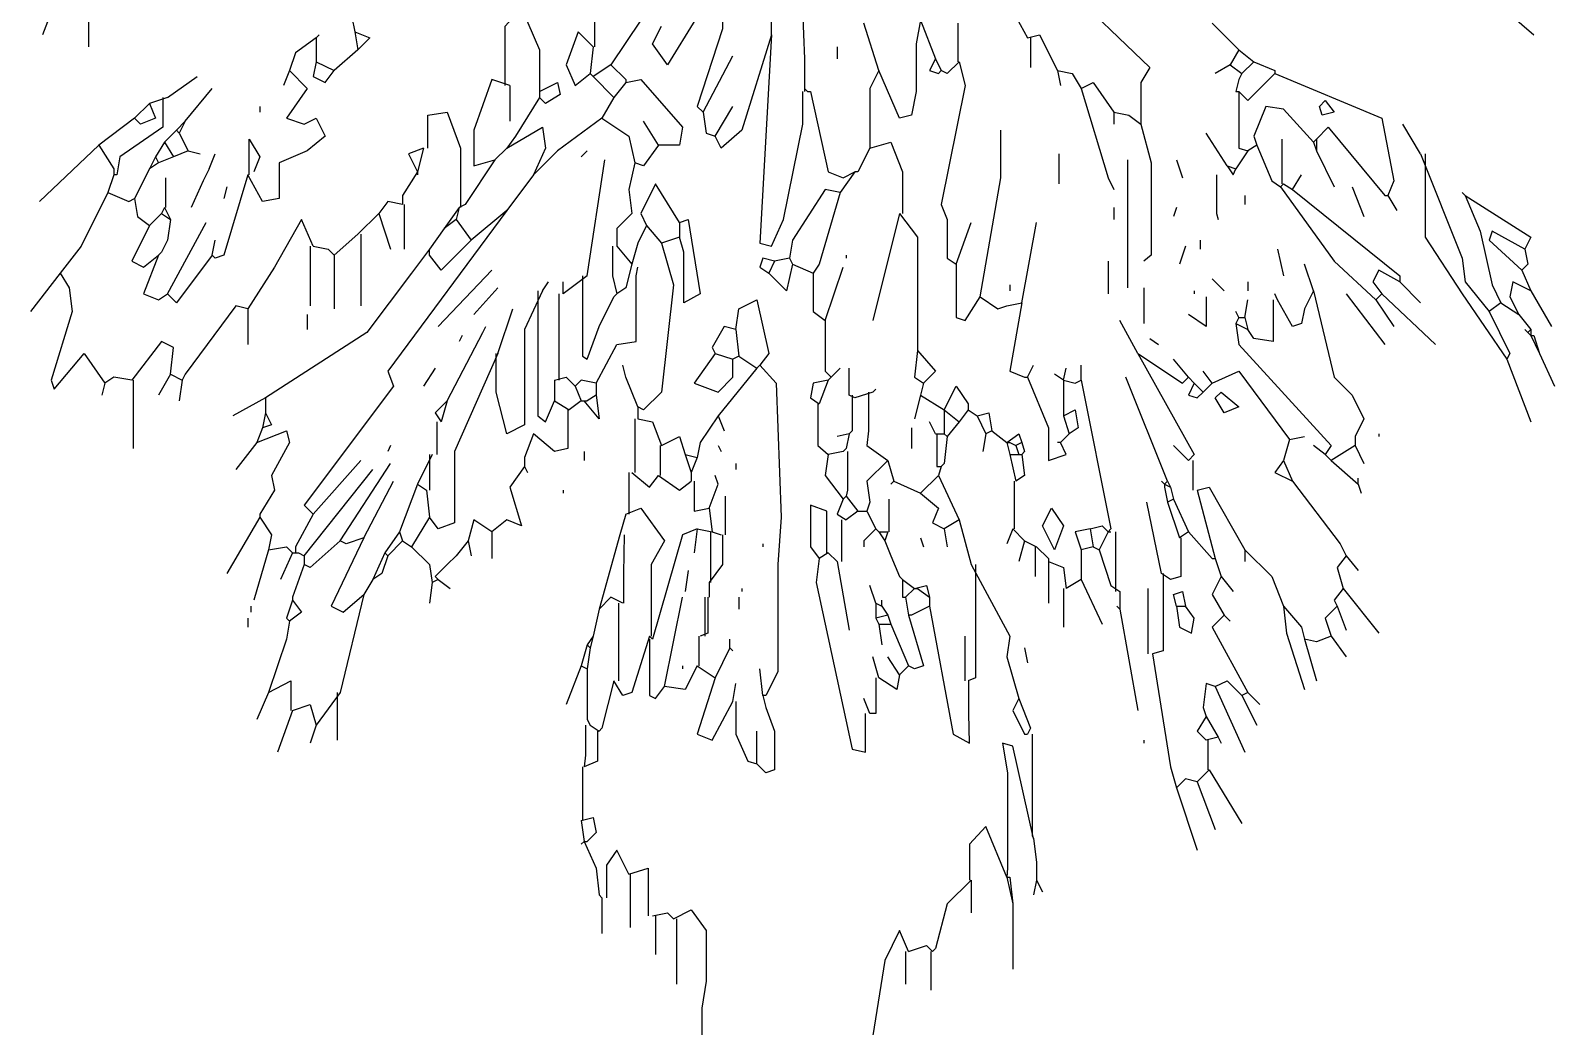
# Model space of a CAD drawing. Header units: millimetres. Extents: x 246 to 337, y 77 to 281.
# Drawn here: x 249.5 to 334.8, y 165.8 to 221.5 of the extents above; entities that cross this region are included whole.
import ezdxf

# ---------------------------------------------------------------- set-up
doc = ezdxf.new("R2010")
doc.units = ezdxf.units.MM

msp = doc.modelspace()

# ---------------------------------------------------------------- linework, layer by layer
at = {"linetype": 'Continuous'}
for points in [[(251.826, 225.626), (250.159, 221.294)], [(252.742, 224.46), (252.742, 220.627)], [(281.993, 225.127), (281.076, 223.793), (281.076, 220.627)], [(288.325, 224.793), (285.159, 219.626), (284.326, 220.793), (284.826, 221.793)], [(288.243, 224.793), (288.243, 221.626), (286.826, 217.293), (287.159, 216.96)], [(290.993, 221.294), (290.993, 224.793)], [(308.326, 225.127), (307.159, 224.96), (307.326, 224.126), (312.159, 219.46), (311.659, 218.627), (311.659, 216.293)], [(292.659, 224.126), (292.825, 219.96), (292.825, 218.126)], [(276.076, 218.46), (276.076, 221.793), (276.993, 222.794), (277.992, 220.459), (277.992, 218.126)], [(267.493, 222.293), (267.659, 221.46)], [(283.659, 222.127), (281.993, 219.626)], [(296.992, 219.293), (296.159, 221.959)], [(299.326, 222.127), (299.075, 220.793), (299.075, 218.126), (298.826, 216.792), (298.159, 216.626), (296.992, 219.293)], [(299.326, 222.127), (300.159, 219.96)], [(301.41, 221.959), (301.41, 219.794)], [(303.16, 222.293), (304.492, 222.626), (305.325, 221.126)], [(315.66, 221.959), (317.16, 220.459)], [(332.326, 222.46), (333.659, 221.294)], [(265.492, 221.126), (264.326, 220.293), (263.992, 219.293)], [(265.492, 221.126), (265.66, 221.294)], [(265.492, 221.126), (265.492, 219.794)], [(267.659, 221.46), (268.492, 221.126), (267.825, 220.459)], [(267.659, 221.46), (267.825, 220.459)], [(280.992, 220.627), (280.159, 221.46), (279.492, 219.626), (279.993, 218.46), (280.826, 219.127)], [(290.993, 221.294), (289.326, 215.959), (288.159, 214.96), (287.826, 215.627)], [(290.993, 221.294), (290.326, 209.627), (290.993, 209.459), (291.659, 210.961), (292.743, 216.293), (292.743, 218.126)], [(305.325, 221.126), (305.992, 221.294), (306.993, 219.293)], [(305.493, 221.126), (305.493, 219.46)], [(267.825, 220.459), (266.493, 219.293)], [(280.992, 220.627), (280.826, 219.127)], [(294.659, 220.627), (294.659, 219.96)], [(317.16, 220.459), (316.659, 219.626)], [(317.16, 220.459), (317.993, 219.794)], [(265.492, 219.794), (265.326, 218.959), (265.993, 218.627), (266.493, 219.293)], [(265.492, 219.794), (266.493, 219.293)], [(281.993, 219.626), (280.992, 218.959)], [(281.993, 219.626), (282.826, 218.793), (282.826, 218.627)], [(287.159, 216.96), (288.826, 220.126)], [(300.159, 219.96), (299.826, 219.293), (300.326, 219.127), (300.493, 219.293)], [(300.159, 219.96), (300.493, 219.293)], [(301.492, 219.794), (301.826, 218.46), (300.493, 211.794), (300.825, 210.961), (300.825, 208.794), (301.326, 208.46)], [(301.492, 219.794), (300.825, 219.127), (300.493, 219.293)], [(316.659, 219.626), (315.826, 219.127)], [(316.659, 219.626), (317.326, 219.127)], [(317.993, 219.794), (317.326, 219.127)], [(317.993, 219.794), (319.159, 219.293), (319.159, 219.127)], [(257.159, 217.793), (258.826, 218.959)], [(263.992, 219.293), (264.993, 218.294), (263.826, 216.626), (264.825, 216.293), (265.492, 216.626), (265.993, 215.627), (264.993, 214.794), (263.409, 214.127), (263.409, 212.126), (262.492, 211.96), (261.659, 213.46)], [(263.992, 219.293), (263.659, 218.46)], [(276.326, 218.46), (275.326, 218.793), (274.326, 215.959), (274.326, 213.96), (275.493, 214.293)], [(276.326, 218.46), (276.326, 216.46)], [(277.992, 218.126), (278.993, 218.627), (279.159, 217.96), (278.326, 217.459), (277.992, 217.793)], [(280.826, 219.127), (280.992, 218.959)], [(280.992, 218.959), (282.159, 217.793)], [(282.826, 218.627), (282.159, 217.793)], [(282.826, 218.627), (283.659, 218.793), (285.992, 216.127), (285.826, 215.126), (284.659, 215.126)], [(296.992, 219.293), (296.492, 218.294), (296.492, 214.96)], [(306.993, 219.293), (307.826, 219.127), (308.326, 218.294)], [(306.993, 219.293), (307.159, 218.46)], [(308.326, 218.294), (308.992, 218.627), (310.159, 216.96)], [(317.16, 218.793), (316.992, 218.126)], [(317.16, 218.793), (316.992, 218.126)], [(319.159, 219.127), (317.659, 217.627), (317.16, 218.126)], [(317.326, 219.127), (317.16, 218.793)], [(319.159, 219.127), (325.159, 216.626), (325.825, 213.126), (325.493, 212.293)], [(256.909, 217.793), (256.909, 216.127), (254.492, 214.459), (254.326, 213.46), (254.159, 213.46)], [(257.159, 217.793), (256.16, 217.459)], [(258.159, 216.46), (259.659, 218.294)], [(277.992, 217.793), (276.659, 215.627), (276.159, 214.96)], [(277.992, 218.126), (277.992, 217.793)], [(282.159, 217.793), (281.493, 216.626)], [(292.993, 218.126), (292.825, 218.294)], [(292.993, 218.126), (293.159, 218.126)], [(293.159, 218.126), (294.159, 213.626), (294.992, 213.294), (295.659, 213.626)], [(308.326, 218.294), (309.826, 213.294), (310.159, 212.627)], [(316.992, 218.126), (317.16, 218.126)], [(317.16, 218.126), (317.16, 214.96), (317.659, 214.794)], [(321.992, 217.627), (322.493, 216.96), (321.826, 216.792), (321.66, 217.293), (321.992, 217.627)], [(256.16, 217.459), (255.325, 216.626)], [(256.16, 217.459), (256.493, 216.626), (255.659, 216.293), (255.325, 216.626)], [(262.326, 217.293), (262.326, 216.96)], [(271.742, 214.96), (271.742, 216.792), (272.826, 216.96), (273.576, 214.96), (273.576, 211.626)], [(287.159, 216.96), (287.326, 215.793), (287.826, 215.627)], [(287.826, 215.627), (288.826, 217.293)], [(310.159, 216.96), (310.159, 216.293)], [(310.159, 216.96), (310.992, 216.792), (311.659, 216.293)], [(321.326, 215.292), (319.659, 217.127), (318.66, 217.293), (317.993, 215.627), (318.159, 215.126)], [(255.325, 216.626), (253.326, 215.126)], [(257.66, 215.959), (256.993, 215.292)], [(258.159, 216.46), (257.66, 215.959)], [(257.66, 215.959), (257.826, 215.793)], [(258.159, 216.46), (257.826, 215.793)], [(276.159, 214.96), (278.16, 216.127), (278.326, 214.96), (277.659, 213.46)], [(281.493, 216.626), (278.993, 214.794), (277.659, 213.46)], [(281.493, 216.626), (282.993, 215.627), (283.326, 214.127)], [(284.659, 215.126), (283.826, 216.46)], [(302.659, 206.627), (303.825, 213.294), (303.825, 215.959)], [(311.659, 216.293), (312.242, 214.127), (312.242, 208.96), (311.826, 208.626)], [(321.492, 215.46), (322.159, 216.127), (325.326, 212.293), (325.493, 212.293)], [(327.325, 214.626), (326.326, 216.293)], [(253.326, 215.126), (249.992, 211.96)], [(253.326, 215.126), (254.159, 213.793), (254.159, 213.46)], [(256.993, 215.292), (256.493, 214.459)], [(256.993, 215.292), (257.492, 214.459)], [(257.826, 215.793), (258.326, 214.794)], [(261.743, 213.46), (261.743, 215.46), (262.326, 214.459), (261.993, 213.626)], [(284.659, 215.126), (283.826, 213.96), (283.326, 214.127)], [(296.492, 214.96), (297.659, 215.292), (298.326, 213.626), (298.326, 211.293)], [(316.493, 213.96), (315.326, 215.793)], [(318.159, 215.126), (317.659, 214.794)], [(318.159, 215.126), (318.993, 213.126), (319.493, 212.793)], [(319.575, 212.959), (319.575, 215.46)], [(321.492, 215.46), (321.326, 215.292)], [(321.326, 215.292), (321.492, 214.794)], [(321.492, 215.46), (321.492, 214.794)], [(256.493, 214.459), (256.16, 213.793)], [(256.493, 214.459), (256.659, 214.127)], [(257.492, 214.459), (256.659, 214.127)], [(258.326, 214.794), (257.492, 214.459)], [(258.326, 214.794), (258.992, 214.626)], [(259.492, 213.793), (259.826, 214.626)], [(271.492, 214.96), (270.659, 214.626), (271.159, 213.626)], [(271.492, 214.96), (271.159, 213.626)], [(275.493, 214.293), (273.826, 211.794), (273.492, 211.626)], [(276.159, 214.96), (275.493, 214.293)], [(280.659, 214.794), (280.325, 214.459)], [(280.659, 207.793), (281.659, 214.293)], [(296.492, 214.96), (295.826, 213.626), (295.659, 213.626)], [(307.075, 214.626), (307.075, 212.959)], [(310.91, 214.293), (310.91, 207.126)], [(313.659, 214.293), (313.992, 213.294)], [(317.659, 214.794), (316.992, 213.793)], [(321.492, 214.794), (322.493, 212.793)], [(327.325, 214.626), (329.66, 208.794), (329.826, 207.46), (331.16, 205.794)], [(327.576, 214.626), (327.576, 209.96), (329.66, 206.793), (332.159, 203.127)], [(254.159, 213.46), (253.825, 212.46)], [(256.16, 213.793), (255.325, 212.126)], [(256.659, 214.127), (256.16, 213.793)], [(259.492, 213.793), (259.16, 213.126)], [(259.492, 213.793), (259.16, 213.126)], [(261.659, 213.46), (260.326, 208.96), (259.826, 208.794), (259.659, 208.96)], [(271.159, 213.626), (270.326, 212.293), (270.326, 211.794)], [(271.159, 213.626), (271.159, 213.46)], [(277.659, 213.46), (276.159, 211.459)], [(283.326, 214.127), (282.993, 212.627), (283.159, 211.293), (282.326, 210.46), (282.326, 209.459)], [(295.659, 213.626), (294.826, 212.46)], [(315.909, 213.46), (315.909, 211.293), (315.993, 210.961)], [(316.493, 213.96), (316.992, 213.793)], [(316.493, 213.96), (316.826, 213.46), (316.992, 213.793)], [(320.16, 212.627), (320.659, 213.46)], [(257.075, 211.626), (257.075, 213.294)], [(259.16, 213.126), (258.493, 211.626)], [(260.493, 212.793), (260.326, 212.126)], [(285.826, 210.793), (284.492, 212.959), (283.659, 211.293), (283.992, 210.626)], [(294.826, 212.46), (293.993, 212.627), (292.16, 209.793), (291.992, 208.794)], [(319.659, 212.959), (319.493, 212.793)], [(319.493, 212.793), (322.493, 208.626), (324.826, 206.459)], [(319.659, 212.959), (320.16, 212.627)], [(320.16, 212.627), (326.159, 207.793), (326.159, 207.46)], [(323.492, 212.793), (324.159, 211.127)], [(253.825, 212.46), (252.325, 209.459), (251.159, 207.959)], [(253.825, 212.46), (254.993, 211.96), (255.325, 212.126)], [(255.325, 212.126), (255.493, 211.127), (256.16, 210.626)], [(270.326, 211.794), (269.493, 211.96), (268.993, 211.293)], [(270.409, 211.794), (270.409, 209.293)], [(294.826, 212.46), (293.66, 208.46), (293.326, 207.959)], [(317.493, 212.293), (317.493, 211.794)], [(325.493, 212.293), (325.993, 211.459)], [(329.826, 212.293), (329.66, 212.46)], [(329.826, 212.293), (333.493, 209.96), (333.159, 209.293)], [(329.826, 212.293), (330.659, 210.294), (331.326, 207.294), (331.825, 206.293)], [(256.825, 211.293), (256.16, 210.626)], [(256.993, 211.626), (256.825, 211.293)], [(256.825, 211.293), (257.326, 210.961)], [(256.993, 211.626), (257.326, 210.961)], [(257.326, 210.961), (257.159, 209.793)], [(257.159, 206.793), (259.326, 210.793)], [(265.326, 209.459), (264.659, 210.961), (263.159, 208.293), (261.659, 205.96)], [(276.159, 211.459), (269.493, 202.46), (269.826, 201.627), (264.825, 194.96), (265.326, 194.46)], [(268.993, 211.293), (267.825, 210.126)], [(268.993, 211.293), (269.659, 209.293)], [(273.492, 211.626), (272.659, 210.46)], [(273.326, 210.961), (272.659, 210.46)], [(273.492, 211.626), (273.326, 210.961)], [(273.326, 210.961), (274.159, 209.793)], [(276.159, 211.459), (274.159, 209.793)], [(285.826, 210.793), (286.326, 210.961), (286.993, 206.793), (286.076, 206.293), (286.076, 209.126), (285.826, 209.96)], [(285.826, 210.793), (285.826, 209.96)], [(298.159, 211.293), (296.66, 205.293)], [(298.159, 211.293), (299.159, 209.96), (299.159, 203.627)], [(301.326, 208.46), (302.159, 210.793)], [(304.993, 206.293), (305.826, 210.793)], [(310.159, 211.626), (310.159, 210.961)], [(313.659, 211.626), (313.493, 211.127)], [(256.16, 210.626), (255.159, 208.626), (255.826, 208.293), (256.659, 208.96)], [(267.825, 210.126), (266.493, 208.96)], [(267.993, 210.126), (267.993, 206.127)], [(272.659, 210.46), (271.826, 209.293)], [(283.992, 210.626), (283.493, 209.627), (283.159, 208.46)], [(283.992, 210.626), (284.826, 209.627)], [(285.826, 209.96), (284.826, 209.627)], [(333.159, 209.293), (331.326, 210.294), (331.16, 209.793), (332.993, 208.127)], [(256.825, 209.126), (256.659, 208.96)], [(257.159, 209.793), (256.825, 209.126)], [(257.159, 209.793), (256.825, 209.126)], [(259.659, 208.96), (259.826, 209.793)], [(271.826, 209.293), (270.826, 207.959), (268.326, 204.627), (262.659, 200.96)], [(265.159, 209.459), (265.159, 206.127)], [(265.326, 209.459), (266.159, 209.293), (266.493, 208.96)], [(274.159, 209.793), (272.493, 208.127), (271.826, 208.96), (271.826, 209.293)], [(282.075, 209.459), (282.075, 207.793), (282.326, 206.793)], [(282.326, 209.459), (283.159, 208.46)], [(284.826, 209.627), (285.493, 207.294), (284.826, 201.293), (283.826, 200.293), (283.493, 200.459)], [(314.159, 209.459), (313.826, 208.46)], [(314.993, 209.793), (314.993, 209.293)], [(319.325, 209.293), (319.659, 207.793)], [(333.159, 209.293), (333.326, 208.46), (332.993, 208.127)], [(256.659, 208.96), (255.826, 206.793), (256.659, 206.459), (257.159, 206.793)], [(259.659, 208.96), (257.66, 206.293), (257.159, 206.793)], [(266.493, 208.96), (266.493, 205.96)], [(281.16, 201.793), (282.326, 203.96), (283.409, 204.126), (283.409, 207.793), (283.493, 208.293)], [(283.159, 208.46), (282.826, 207.126), (282.326, 206.793)], [(291.159, 208.626), (290.492, 208.794), (290.326, 208.293), (290.826, 207.959)], [(291.159, 208.626), (290.826, 207.959)], [(292.16, 208.46), (291.826, 206.96), (290.826, 207.959)], [(291.992, 208.794), (291.159, 208.626)], [(291.992, 208.794), (292.16, 208.46)], [(292.16, 208.46), (293.326, 207.959)], [(293.993, 205.293), (294.992, 208.293)], [(295.16, 208.96), (295.16, 208.794)], [(301.326, 208.46), (301.326, 205.46), (301.826, 205.293), (302.659, 206.627)], [(309.826, 208.626), (309.826, 206.793)], [(321.326, 206.96), (320.826, 208.46)], [(251.159, 207.959), (249.493, 205.794)], [(251.159, 207.959), (251.659, 207.126), (251.826, 205.794), (250.659, 201.959), (250.825, 201.46), (252.493, 203.459), (253.659, 201.793)], [(275.326, 208.127), (272.326, 204.959)], [(278.16, 206.96), (278.493, 207.46)], [(280.659, 207.793), (279.326, 206.793)], [(279.326, 206.793), (279.326, 207.46)], [(280.409, 207.793), (280.409, 203.293), (280.659, 203.127), (281.326, 204.959), (282.159, 206.627), (282.326, 206.793)], [(293.326, 207.959), (293.326, 205.794), (293.993, 205.293)], [(315.66, 207.626), (316.325, 206.96)], [(317.659, 207.46), (317.659, 206.96)], [(326.159, 207.46), (324.992, 208.127), (324.659, 207.46), (325.159, 206.793)], [(326.159, 207.46), (327.325, 206.293)], [(333.493, 206.96), (332.492, 207.46), (332.326, 206.627), (332.826, 205.626)], [(332.993, 208.127), (333.493, 206.96)], [(275.659, 207.126), (274.326, 205.626)], [(278.16, 206.96), (277.159, 204.793), (277.159, 199.46), (276.159, 198.959), (275.575, 201.293), (275.575, 203.459)], [(277.91, 206.96), (277.91, 199.96), (278.326, 199.626), (278.825, 200.794)], [(279.076, 206.793), (279.076, 201.959)], [(302.659, 206.627), (303.659, 205.96), (304.159, 206.127), (304.993, 206.293)], [(304.326, 207.294), (304.326, 206.96)], [(311.826, 207.126), (311.826, 205.127)], [(315.326, 206.627), (315.326, 204.959), (314.326, 205.626)], [(314.659, 206.96), (314.659, 206.793)], [(319.325, 206.459), (319.159, 206.793)], [(321.326, 206.96), (320.826, 205.96), (320.659, 205.127), (320.16, 204.959), (319.325, 206.459)], [(321.326, 206.96), (322.493, 202.126), (323.492, 201.126), (324.159, 199.793), (323.659, 198.793), (323.659, 198.293)], [(323.159, 206.793), (325.326, 203.96)], [(325.159, 206.793), (324.826, 206.459)], [(325.159, 206.793), (328.16, 203.96)], [(333.493, 206.96), (334.659, 204.959)], [(261.659, 205.96), (260.992, 206.127), (258.159, 202.294), (257.993, 201.959)], [(261.659, 205.96), (261.659, 203.96)], [(275.659, 203.459), (276.492, 205.96)], [(288.992, 204.793), (289.159, 205.96), (290.159, 206.459), (290.826, 203.459), (290.326, 202.792)], [(304.993, 206.293), (304.326, 202.46), (305.159, 202.126), (305.325, 202.126)], [(317.16, 205.46), (316.992, 205.794)], [(317.493, 205.46), (317.659, 206.459)], [(319.076, 206.459), (319.076, 204.126), (317.993, 204.292), (317.659, 204.793)], [(324.826, 206.459), (325.825, 204.959)], [(331.825, 206.293), (331.16, 205.794)], [(331.16, 205.794), (332.326, 203.459), (332.159, 203.127)], [(331.825, 206.293), (332.826, 205.626)], [(264.993, 205.626), (264.993, 204.793)], [(272.826, 200.794), (274.826, 204.627), (274.992, 204.959)], [(288.992, 204.793), (288.325, 204.959), (287.659, 203.793), (287.826, 203.459)], [(293.993, 205.293), (293.993, 202.46), (294.325, 202.126)], [(311.493, 203.459), (310.493, 205.293)], [(317.16, 205.46), (316.992, 205.127)], [(316.992, 205.127), (317.16, 203.96), (322.326, 198.293), (321.992, 197.794)], [(316.992, 205.127), (317.659, 204.793)], [(317.16, 205.46), (317.493, 205.46)], [(317.493, 205.46), (317.659, 204.793)], [(332.826, 205.626), (333.493, 204.793)], [(257.326, 202.294), (257.492, 203.793), (256.825, 204.126), (255.159, 201.959)], [(273.659, 204.46), (273.492, 204.126)], [(288.992, 204.793), (289.159, 203.293)], [(312.159, 204.292), (312.659, 203.96)], [(333.326, 204.627), (333.159, 204.793)], [(333.493, 204.793), (333.326, 204.627)], [(333.326, 204.627), (333.493, 204.46)], [(333.493, 204.793), (333.493, 204.46)], [(333.493, 204.46), (333.992, 203.459)], [(333.493, 204.46), (333.659, 204.46)], [(333.659, 204.46), (333.992, 203.459)], [(275.659, 203.459), (273.242, 197.96), (273.242, 193.959), (272.326, 193.627), (271.826, 194.293)], [(287.826, 203.459), (286.659, 201.793), (287.993, 201.293), (288.826, 202.126), (288.826, 203.127)], [(287.826, 203.459), (288.826, 203.127)], [(289.159, 203.293), (288.826, 203.127)], [(289.159, 203.293), (290.159, 202.626)], [(299.159, 203.627), (298.993, 202.126), (299.493, 201.793)], [(299.159, 203.627), (300.159, 202.46), (299.493, 201.793)], [(311.493, 203.459), (313.992, 201.793), (314.326, 202.126)], [(311.493, 203.459), (314.659, 197.794), (314.326, 197.46)], [(314.326, 202.126), (313.493, 203.127)], [(332.159, 203.127), (333.493, 199.626)], [(333.992, 203.459), (334.826, 201.627)], [(257.326, 202.294), (256.659, 201.126)], [(257.326, 202.294), (257.993, 201.959)], [(272.159, 202.626), (271.492, 201.627)], [(283.493, 200.459), (282.826, 202.126), (282.66, 202.792)], [(290.159, 202.626), (287.993, 199.96)], [(290.326, 202.792), (290.159, 202.626)], [(290.326, 202.792), (291.243, 201.793), (291.534, 194.293), (291.347, 191.626), (291.347, 185.626), (290.66, 184.293), (290.492, 184.293)], [(294.325, 202.126), (294.826, 202.626)], [(295.326, 201.126), (295.326, 202.626)], [(305.325, 202.126), (305.659, 202.792)], [(307.326, 201.959), (306.825, 202.294)], [(307.326, 201.959), (307.492, 202.626)], [(308.326, 201.959), (308.326, 202.792)], [(315.66, 201.793), (315.159, 202.46)], [(315.66, 201.793), (317.16, 202.46), (319.992, 198.627)], [(253.659, 201.793), (253.493, 201.126)], [(255.159, 201.959), (254.159, 202.126), (253.659, 201.793)], [(255.243, 201.959), (255.243, 198.126)], [(257.993, 201.959), (257.826, 200.794)], [(278.825, 201.959), (279.492, 202.126), (279.993, 201.627)], [(278.825, 201.959), (278.825, 200.794)], [(281.16, 201.793), (280.325, 201.959), (279.993, 201.627)], [(279.993, 201.627), (280.325, 200.794)], [(281.16, 201.793), (281.16, 201.126)], [(294.159, 201.959), (293.326, 201.793), (293.159, 200.96), (293.66, 200.626)], [(294.159, 201.959), (293.66, 200.626)], [(294.325, 202.126), (294.159, 201.959)], [(296.66, 201.293), (296.826, 201.46)], [(299.493, 201.793), (299.326, 201.126)], [(300.659, 200.293), (301.326, 201.627), (301.993, 200.626), (301.993, 200.293)], [(305.325, 202.126), (306.493, 199.294), (306.493, 197.46), (307.492, 197.794), (307.159, 198.461)], [(307.326, 201.959), (307.993, 201.793), (308.326, 201.959)], [(307.326, 201.959), (307.326, 199.96)], [(308.326, 201.959), (309.993, 193.627), (309.826, 193.46)], [(313.159, 196.294), (310.826, 202.126)], [(314.326, 202.126), (314.659, 201.793)], [(314.659, 201.793), (314.326, 201.126), (314.825, 200.96), (315.159, 201.293)], [(314.659, 201.793), (315.159, 201.293)], [(315.66, 201.793), (315.159, 201.293)], [(262.659, 200.96), (260.826, 199.96)], [(262.659, 200.96), (262.659, 200.127)], [(272.826, 200.794), (272.159, 200.127), (272.493, 199.626)], [(272.826, 200.794), (272.493, 199.626)], [(278.825, 200.794), (279.66, 200.293)], [(280.325, 200.794), (279.66, 200.293)], [(280.325, 200.794), (280.493, 200.794)], [(281.16, 201.126), (281.326, 199.793), (280.493, 200.794)], [(280.493, 200.794), (280.659, 200.794)], [(281.16, 201.126), (280.659, 200.794)], [(293.576, 200.626), (293.576, 198.293), (294.159, 197.794)], [(296.66, 201.293), (295.659, 200.96), (295.326, 201.126)], [(295.493, 201.126), (295.493, 199.126), (295.326, 198.959)], [(296.409, 201.293), (296.409, 199.126), (296.326, 198.293), (297.493, 197.46)], [(299.326, 201.126), (298.993, 199.793)], [(299.326, 201.126), (300.659, 200.293)], [(316.159, 201.293), (317.16, 200.459), (316.325, 200.127), (315.826, 200.96), (316.159, 201.293)], [(262.659, 200.127), (262.492, 199.294)], [(262.659, 200.127), (262.993, 199.46), (262.492, 199.294)], [(279.576, 200.293), (279.576, 198.126), (278.825, 197.96), (277.659, 198.959), (277.159, 197.626), (277.159, 197.127)], [(283.326, 199.793), (283.326, 196.793)], [(283.493, 200.459), (283.493, 199.793)], [(283.493, 199.793), (284.326, 199.626), (284.826, 198.293)], [(287.993, 199.96), (286.993, 198.461), (286.826, 197.626)], [(287.993, 199.96), (288.325, 199.126)], [(300.659, 200.293), (300.659, 200.127)], [(300.659, 200.293), (301.492, 199.626)], [(300.659, 200.127), (300.659, 198.959)], [(301.993, 200.293), (301.492, 199.626)], [(301.993, 200.293), (302.493, 199.96)], [(302.493, 199.96), (303.16, 200.127), (303.326, 199.126)], [(302.493, 199.96), (302.992, 198.959)], [(307.326, 199.96), (307.993, 200.293), (308.159, 199.294), (307.66, 198.959)], [(307.326, 199.96), (307.66, 198.959)], [(262.492, 199.294), (262.159, 198.461)], [(262.159, 198.461), (263.826, 199.126), (263.992, 198.461), (262.993, 196.626), (263.159, 195.793), (262.326, 194.46), (262.326, 194.293)], [(272.243, 199.626), (272.243, 197.794)], [(295.326, 198.959), (294.659, 198.793)], [(295.326, 198.959), (295.16, 198.126), (294.992, 197.96)], [(298.826, 199.294), (298.826, 198.126)], [(300.159, 198.959), (299.826, 199.626)], [(300.159, 198.959), (300.659, 198.959)], [(300.243, 198.959), (300.243, 197.127), (300.493, 197.127)], [(300.659, 198.959), (300.825, 198.793)], [(301.492, 199.626), (300.825, 198.793)], [(302.992, 198.959), (302.826, 197.96)], [(303.326, 199.126), (302.992, 198.959)], [(303.326, 199.126), (304.159, 198.461)], [(304.159, 198.461), (304.826, 198.959), (304.993, 198.461)], [(307.66, 198.959), (307.159, 198.461)], [(324.992, 198.959), (324.992, 198.793)], [(262.159, 198.461), (260.992, 196.959)], [(269.659, 198.293), (269.493, 197.96)], [(284.743, 198.293), (284.743, 196.626)], [(284.826, 198.293), (285.826, 198.793), (286.159, 197.794)], [(287.993, 198.293), (288.159, 197.96)], [(300.825, 198.793), (300.659, 197.293), (300.493, 197.127)], [(304.159, 198.461), (304.326, 198.461)], [(304.159, 198.461), (304.326, 197.794)], [(304.326, 198.461), (304.66, 198.293)], [(304.993, 198.461), (304.66, 198.293)], [(304.66, 198.293), (304.826, 197.794)], [(304.993, 198.461), (305.159, 197.96), (304.993, 197.794)], [(307.159, 198.461), (306.993, 198.461)], [(314.326, 197.46), (313.493, 198.293)], [(319.992, 198.627), (319.659, 197.46)], [(319.992, 198.627), (320.826, 198.793)], [(321.992, 197.794), (321.326, 198.293)], [(323.659, 198.293), (322.326, 197.46)], [(323.659, 198.293), (324.159, 197.293)], [(265.326, 194.46), (267.993, 197.46)], [(266.826, 192.96), (269.659, 197.293)], [(271.992, 197.794), (271.159, 196.126)], [(271.826, 197.794), (271.826, 195.793)], [(277.159, 197.127), (276.326, 195.96), (276.993, 193.793), (276.159, 194.127), (275.326, 193.46)], [(277.159, 197.127), (277.325, 196.793)], [(280.493, 197.96), (280.493, 197.46)], [(286.159, 197.794), (286.493, 196.793)], [(286.159, 197.794), (286.826, 197.626)], [(286.826, 197.626), (286.493, 196.793)], [(288.992, 197.293), (288.992, 196.959)], [(294.159, 197.794), (293.993, 196.626), (294.992, 195.293)], [(294.992, 197.96), (294.159, 197.794)], [(295.242, 197.96), (295.242, 195.793), (295.16, 195.459)], [(297.493, 197.46), (296.326, 196.294), (296.492, 195.126), (296.326, 194.626)], [(297.493, 197.46), (297.826, 196.294)], [(300.493, 197.127), (300.326, 196.626)], [(304.326, 197.794), (304.66, 196.294)], [(304.326, 197.794), (304.826, 197.794)], [(304.993, 197.794), (305.159, 196.626), (304.66, 196.294)], [(304.826, 197.794), (304.993, 197.794)], [(314.576, 197.46), (314.576, 195.793)], [(319.659, 197.46), (319.159, 196.793), (320.16, 196.294)], [(319.659, 197.46), (320.16, 196.294)], [(321.992, 197.794), (322.326, 197.46)], [(322.326, 197.46), (323.826, 196.126)], [(264.825, 192.127), (268.66, 196.959)], [(268.159, 193.126), (269.826, 196.294)], [(282.993, 196.793), (282.993, 194.46)], [(283.159, 196.793), (284.16, 195.96), (284.659, 196.626)], [(284.659, 196.626), (285.826, 195.793), (286.493, 196.294)], [(286.493, 196.793), (286.493, 196.294)], [(286.659, 196.294), (286.659, 194.626), (287.492, 194.794)], [(287.492, 194.794), (287.993, 196.126), (287.826, 196.626)], [(297.826, 196.294), (297.659, 196.126)], [(297.826, 196.294), (299.326, 195.627)], [(300.326, 196.626), (299.326, 195.627)], [(300.326, 196.626), (301.492, 194.127)], [(304.576, 196.294), (304.576, 193.627)], [(312.993, 196.126), (312.826, 196.294)], [(313.159, 196.294), (312.993, 196.126)], [(313.159, 196.294), (313.325, 195.96)], [(320.16, 196.294), (322.826, 192.793), (323.159, 192.127)], [(323.826, 196.126), (323.826, 196.46)], [(271.159, 196.126), (270.16, 193.46)], [(271.159, 196.126), (271.66, 195.793)], [(271.66, 195.793), (271.826, 194.293)], [(279.326, 195.793), (279.326, 195.627)], [(288.409, 193.294), (288.409, 195.459)], [(295.16, 195.459), (294.992, 195.293)], [(295.16, 195.459), (295.826, 194.626)], [(299.326, 195.627), (300.326, 194.794), (299.992, 193.959), (300.659, 193.627)], [(312.993, 196.126), (312.993, 195.96)], [(312.993, 196.126), (313.325, 195.96)], [(312.993, 195.96), (313.159, 195.126)], [(313.325, 195.96), (313.493, 195.293)], [(314.825, 195.793), (315.492, 195.96), (317.493, 192.459)], [(314.825, 195.793), (315.826, 191.96)], [(323.826, 196.126), (323.993, 195.627)], [(282.826, 194.46), (283.659, 194.794), (284.993, 192.96), (284.242, 191.626), (284.242, 187.627)], [(287.492, 194.794), (287.659, 193.46)], [(294.076, 192.293), (294.076, 194.626), (293.159, 194.96), (293.159, 192.627), (293.66, 191.96)], [(294.992, 195.293), (294.659, 194.46), (295.16, 194.127)], [(295.826, 194.626), (295.16, 194.127)], [(295.826, 194.626), (296.326, 194.626)], [(296.326, 194.626), (296.826, 193.627)], [(297.575, 193.46), (297.575, 195.293)], [(306.659, 194.794), (307.326, 193.793), (306.825, 192.459), (306.16, 193.793), (306.659, 194.794)], [(312.826, 191.127), (311.993, 195.126)], [(313.493, 195.293), (313.159, 195.126)], [(313.159, 195.126), (313.826, 193.126)], [(313.493, 195.293), (314.326, 193.46)], [(262.326, 194.293), (260.493, 191.127)], [(262.326, 194.293), (262.993, 193.294), (262.826, 192.459)], [(265.326, 194.46), (264.326, 192.627), (264.326, 192.293)], [(271.826, 194.293), (270.826, 192.627)], [(275.326, 193.46), (274.326, 194.127), (273.993, 192.96)], [(282.826, 194.46), (282.492, 193.294)], [(294.909, 194.127), (294.909, 191.792)], [(301.492, 194.127), (300.659, 193.627)], [(301.492, 194.127), (302.159, 191.626)], [(308.826, 193.627), (309.492, 193.793), (309.826, 193.46)], [(266.826, 192.96), (265.159, 191.46), (264.825, 191.626)], [(268.159, 193.126), (266.325, 189.293), (266.992, 188.96), (268.159, 189.96)], [(268.159, 193.126), (267.16, 192.793), (266.826, 192.96)], [(270.16, 193.46), (269.325, 192.293)], [(270.326, 192.96), (269.493, 192.127)], [(270.16, 193.46), (270.326, 192.96)], [(270.326, 192.96), (270.826, 192.627)], [(273.993, 192.96), (273.326, 192.127), (272.826, 191.626), (272.159, 190.959), (272.326, 190.793)], [(273.993, 192.96), (274.159, 192.127)], [(275.326, 193.46), (275.326, 191.96)], [(282.492, 193.294), (281.326, 189.127)], [(282.742, 193.294), (282.701, 191.127), (282.701, 189.459)], [(286.826, 193.627), (285.992, 193.294), (284.326, 187.46)], [(286.826, 193.627), (286.659, 192.293)], [(286.826, 193.627), (287.659, 193.46)], [(288.243, 193.294), (288.243, 191.626), (287.492, 190.627)], [(287.576, 193.46), (287.576, 190.627)], [(287.659, 193.46), (288.159, 193.294)], [(296.826, 193.627), (296.159, 192.96), (296.159, 192.627)], [(296.826, 193.627), (296.992, 193.46)], [(296.992, 193.46), (297.493, 193.46)], [(296.992, 193.46), (297.326, 192.96)], [(297.493, 193.46), (297.326, 192.96)], [(297.326, 192.96), (297.659, 192.127)], [(299.326, 193.126), (299.493, 192.627)], [(300.659, 193.627), (300.825, 192.627)], [(304.492, 193.627), (304.159, 192.793)], [(304.492, 193.627), (305.159, 192.96)], [(305.159, 192.96), (304.826, 191.792)], [(305.159, 192.96), (305.826, 192.627)], [(308.826, 193.627), (307.993, 193.46), (308.326, 192.459)], [(308.826, 193.627), (308.992, 192.627)], [(309.826, 193.46), (309.326, 192.459)], [(309.826, 193.46), (309.993, 193.46)], [(310.243, 193.46), (310.243, 190.126)], [(313.91, 193.126), (313.91, 190.959), (313.325, 190.793), (312.826, 191.127)], [(314.326, 193.46), (313.826, 193.126)], [(314.326, 193.46), (315.66, 191.96), (315.826, 191.96)], [(262.826, 192.459), (261.993, 189.626)], [(262.826, 192.459), (263.826, 192.627), (264.159, 192.293)], [(264.159, 192.293), (263.493, 190.793)], [(264.159, 192.293), (264.326, 192.293)], [(264.326, 192.293), (264.493, 192.293)], [(264.493, 192.293), (264.825, 192.127)], [(264.825, 192.127), (264.825, 191.626)], [(269.325, 192.293), (268.66, 190.793)], [(269.493, 192.127), (269.159, 191.127), (268.66, 190.793)], [(269.325, 192.293), (269.493, 192.127)], [(270.826, 192.627), (271.826, 191.626), (271.992, 190.627)], [(290.492, 192.793), (290.492, 192.627)], [(294.159, 192.293), (293.66, 191.96)], [(294.159, 192.293), (294.659, 191.792)], [(297.659, 192.127), (298.159, 190.959)], [(297.659, 192.127), (298.159, 190.959)], [(305.743, 192.627), (305.743, 190.959)], [(305.826, 192.627), (306.493, 191.96), (306.493, 191.792)], [(308.992, 192.627), (308.326, 192.459)], [(308.326, 192.459), (308.326, 190.793)], [(308.992, 192.627), (309.326, 192.459)], [(309.326, 192.459), (309.993, 190.46), (310.493, 190.126)], [(317.493, 192.459), (318.993, 190.959), (319.659, 189.293)], [(317.493, 192.459), (317.493, 191.792)], [(323.159, 192.127), (322.659, 191.46), (322.993, 190.292)], [(323.159, 192.127), (323.826, 191.293)], [(264.825, 191.626), (264.159, 189.794), (264.159, 189.626)], [(286.326, 191.293), (286.159, 190.126)], [(293.66, 191.96), (293.492, 190.627), (295.493, 181.293), (296.243, 181.127), (296.243, 183.293)], [(294.659, 191.792), (295.326, 187.959)], [(302.409, 191.626), (302.409, 185.294), (301.993, 185.126)], [(302.159, 191.626), (304.326, 187.627), (304.159, 186.459), (304.826, 184.126)], [(306.493, 191.792), (306.493, 189.459)], [(306.493, 191.792), (307.326, 191.46), (307.492, 190.292)], [(315.826, 191.96), (316.159, 190.959)], [(268.66, 190.793), (268.159, 189.96)], [(271.992, 190.627), (271.826, 189.459)], [(272.326, 190.793), (271.992, 190.627)], [(272.326, 190.793), (272.993, 190.292)], [(287.492, 190.627), (287.492, 189.794)], [(296.826, 189.459), (296.492, 190.46)], [(298.159, 190.959), (298.326, 190.793)], [(298.326, 190.793), (298.326, 189.794), (298.492, 189.794)], [(298.326, 190.793), (298.993, 190.292)], [(298.993, 190.292), (299.659, 190.46), (299.826, 189.794)], [(308.326, 190.793), (307.492, 190.292)], [(308.326, 190.793), (309.492, 188.294)], [(312.909, 191.127), (312.909, 186.794), (312.326, 186.626)], [(316.159, 190.959), (315.66, 189.96), (316.325, 188.793)], [(316.159, 190.959), (316.826, 190.126)], [(264.159, 189.626), (263.826, 188.626), (263.992, 188.46)], [(264.159, 189.626), (264.659, 188.96), (263.992, 188.46)], [(268.159, 189.96), (266.826, 184.459)], [(282.66, 189.459), (281.993, 189.794), (281.326, 189.127)], [(282.409, 189.459), (282.409, 185.126)], [(284.993, 184.793), (285.992, 189.794)], [(287.41, 189.794), (287.41, 187.793), (286.993, 187.627)], [(287.242, 189.794), (287.242, 187.627)], [(289.159, 189.794), (289.159, 189.127)], [(289.326, 190.292), (289.326, 190.126)], [(296.826, 189.459), (296.826, 188.626)], [(296.826, 189.459), (297.159, 189.293)], [(297.159, 189.293), (297.159, 189.626)], [(298.993, 190.292), (298.492, 189.794)], [(298.492, 189.794), (298.659, 188.793)], [(298.993, 190.292), (299.159, 190.292)], [(299.159, 190.292), (299.826, 189.794)], [(299.826, 189.794), (299.826, 189.293)], [(307.326, 190.292), (307.326, 188.126)], [(310.493, 190.126), (310.493, 189.127)], [(312.076, 186.626), (312.076, 190.292)], [(313.659, 189.293), (313.493, 189.96), (313.992, 190.126), (314.159, 189.293)], [(322.993, 190.292), (322.493, 189.626), (322.659, 189.293)], [(322.993, 190.292), (324.992, 187.793)], [(261.659, 188.626), (261.659, 188.126)], [(261.826, 189.293), (261.826, 188.96)], [(281.326, 189.127), (280.992, 187.627)], [(297.493, 188.793), (296.826, 188.626)], [(296.826, 188.626), (296.992, 188.294)], [(297.159, 189.293), (297.493, 188.793)], [(297.493, 188.793), (297.659, 188.294)], [(299.826, 189.293), (298.826, 188.793), (298.659, 188.793)], [(298.659, 188.793), (299.493, 185.961), (298.993, 185.793), (298.659, 185.961)], [(299.826, 189.293), (301.159, 182.126), (302.076, 181.627), (302.034, 183.293), (302.034, 185.126)], [(310.493, 189.127), (310.326, 189.293)], [(310.493, 189.127), (311.493, 183.46)], [(313.659, 189.293), (314.159, 189.293)], [(313.659, 189.293), (313.826, 188.126), (314.493, 187.793), (314.659, 188.626), (314.159, 189.293)], [(316.325, 188.793), (315.66, 188.126), (317.659, 184.459)], [(316.325, 188.793), (316.659, 188.46)], [(319.659, 189.293), (319.826, 187.793), (320.826, 184.627)], [(319.659, 189.293), (320.659, 188.126), (320.826, 187.46)], [(322.659, 189.293), (321.992, 188.626), (322.326, 187.627)], [(322.659, 189.293), (323.159, 187.959)], [(263.992, 188.46), (263.826, 187.46), (262.826, 184.459)], [(296.992, 188.294), (297.659, 188.294)], [(296.992, 188.294), (297.159, 187.126)], [(297.659, 188.294), (298.659, 185.961)], [(280.659, 187.126), (280.325, 185.961)], [(280.992, 187.627), (280.659, 187.126)], [(280.659, 187.126), (280.826, 186.96)], [(280.826, 186.96), (280.659, 185.793)], [(280.992, 187.627), (280.826, 186.96)], [(284.16, 187.627), (283.159, 184.459), (282.66, 184.293), (282.159, 185.126)], [(284.16, 187.627), (284.326, 187.46)], [(284.16, 187.46), (284.16, 184.293), (284.492, 184.126), (284.993, 184.793)], [(286.909, 187.627), (286.909, 185.961)], [(288.659, 186.96), (287.826, 185.294)], [(288.659, 186.96), (288.659, 187.46)], [(288.659, 186.96), (288.826, 186.794)], [(301.826, 185.126), (301.826, 187.627)], [(305.159, 186.96), (305.325, 186.127)], [(322.326, 187.627), (321.492, 187.293), (320.826, 187.46)], [(320.826, 187.46), (321.492, 185.126)], [(322.326, 187.627), (323.159, 186.459)], [(296.992, 185.294), (296.66, 186.459)], [(298.159, 185.46), (297.493, 186.459)], [(312.326, 186.626), (313.325, 180.293), (313.659, 179.126)], [(280.325, 185.961), (279.492, 183.794)], [(280.325, 185.961), (280.659, 185.793)], [(280.659, 185.793), (280.659, 182.959), (280.826, 182.626)], [(286.826, 185.961), (286.159, 184.627), (284.993, 184.793)], [(285.992, 185.961), (285.992, 185.793)], [(286.826, 185.961), (287.826, 185.294)], [(287.826, 185.294), (286.826, 182.126), (287.659, 181.793), (288.826, 183.96)], [(290.492, 184.293), (290.326, 185.793)], [(296.826, 185.294), (296.826, 183.293), (296.492, 183.293)], [(298.159, 185.46), (297.993, 184.627), (296.992, 185.294)], [(298.659, 185.961), (298.159, 185.46)], [(262.826, 184.459), (262.159, 182.959)], [(262.826, 184.459), (264.076, 185.126), (264.076, 183.46)], [(266.826, 184.459), (265.492, 182.626)], [(266.659, 184.459), (266.659, 181.793)], [(282.159, 185.126), (281.493, 182.46), (281.326, 182.294)], [(288.826, 183.96), (288.992, 184.96)], [(315.826, 184.793), (315.326, 184.96), (315.159, 183.626), (315.326, 183.127)], [(315.826, 184.793), (316.493, 185.126), (317.326, 184.293)], [(315.826, 184.793), (317.493, 181.127)], [(317.659, 184.459), (317.326, 184.293)], [(317.659, 184.459), (318.326, 183.794)], [(264.159, 183.46), (265.159, 183.794), (265.492, 182.626)], [(288.992, 183.96), (288.992, 182.126), (289.659, 180.626), (290.159, 180.46)], [(290.492, 184.293), (290.66, 183.626), (291.159, 182.294), (291.159, 180.127), (290.66, 179.959), (290.159, 180.46)], [(296.492, 183.293), (296.159, 184.126)], [(304.826, 184.126), (304.492, 183.46), (305.159, 182.126), (305.325, 182.126)], [(304.826, 184.126), (305.493, 182.46), (305.325, 182.126)], [(317.326, 184.293), (318.159, 182.626)], [(264.159, 183.46), (263.325, 181.127)], [(265.492, 182.626), (265.159, 181.627)], [(280.576, 182.626), (280.576, 180.96), (280.493, 180.293)], [(280.826, 182.626), (281.326, 182.294)], [(315.326, 183.127), (314.825, 182.294), (315.326, 181.793)], [(315.326, 183.127), (315.993, 181.96)], [(281.242, 182.294), (281.242, 180.626), (280.493, 180.293)], [(290.159, 180.46), (290.159, 182.294)], [(305.576, 182.126), (305.576, 176.46), (305.659, 176.293)], [(311.826, 181.793), (311.826, 181.627)], [(315.993, 181.96), (315.326, 181.793)], [(315.41, 181.793), (315.41, 180.127)], [(315.993, 181.96), (316.159, 181.627)], [(305.659, 176.293), (304.492, 181.459), (303.909, 181.627), (304.201, 179.959), (304.201, 174.626), (304.159, 174.126)], [(280.409, 180.293), (280.409, 177.294)], [(315.492, 180.127), (314.825, 179.46)], [(315.492, 180.127), (317.326, 177.126)], [(314.825, 179.46), (314.159, 179.627), (313.659, 179.126)], [(314.825, 179.46), (315.826, 176.793)], [(313.659, 179.126), (314.825, 175.626)], [(280.325, 177.294), (280.992, 177.46), (281.16, 176.627), (280.659, 176.126)], [(280.325, 177.294), (280.493, 176.126)], [(304.159, 174.126), (302.992, 176.959), (302.076, 175.96), (302.076, 173.959)], [(280.493, 176.126), (280.325, 175.96)], [(280.493, 176.126), (281.16, 174.626), (281.326, 173.126), (281.493, 172.96)], [(280.493, 176.126), (280.659, 176.126)], [(305.659, 176.293), (305.826, 174.96)], [(282.993, 174.294), (282.326, 175.626), (281.743, 174.793), (281.743, 172.96)], [(305.826, 174.96), (305.826, 174.126)], [(305.826, 174.96), (305.826, 174.126)], [(282.993, 174.294), (284.076, 174.626), (284.076, 171.959)], [(283.076, 174.294), (283.076, 171.294)], [(304.159, 174.126), (304.326, 174.126)], [(304.159, 174.126), (304.492, 172.626)], [(304.326, 174.126), (304.492, 172.626)], [(305.826, 174.126), (305.826, 173.959)], [(302.159, 173.959), (300.825, 172.626), (300.159, 170.126), (299.992, 169.96)], [(302.159, 173.959), (302.159, 172.127)], [(305.826, 173.959), (305.659, 173.126)], [(305.826, 173.959), (306.16, 173.293)], [(281.493, 172.96), (281.493, 170.96)], [(304.492, 172.626), (304.492, 168.959)], [(284.326, 171.959), (285.159, 172.127), (285.493, 171.793)], [(284.492, 171.959), (284.492, 169.794)], [(285.493, 171.793), (286.493, 172.293), (287.326, 171.126), (287.326, 168.294), (287.076, 166.792), (287.076, 163.96), (286.826, 163.126), (287.076, 161.96), (286.784, 153.627), (286.555, 149.126), (286.555, 146.793), (286.493, 145.627), (286.326, 144.96), (286.493, 144.626)], [(285.659, 171.793), (285.659, 168.126)], [(298.659, 169.96), (298.159, 171.126), (297.326, 169.46), (296.576, 164.794), (296.534, 154.46), (296.534, 148.293)], [(298.492, 169.96), (298.492, 168.126)], [(298.659, 169.96), (299.659, 170.293), (299.992, 169.96)], [(299.91, 169.96), (299.91, 167.793)]]:
    msp.add_lwpolyline(points, dxfattribs=at)

doc.saveas('drawing.dxf')
